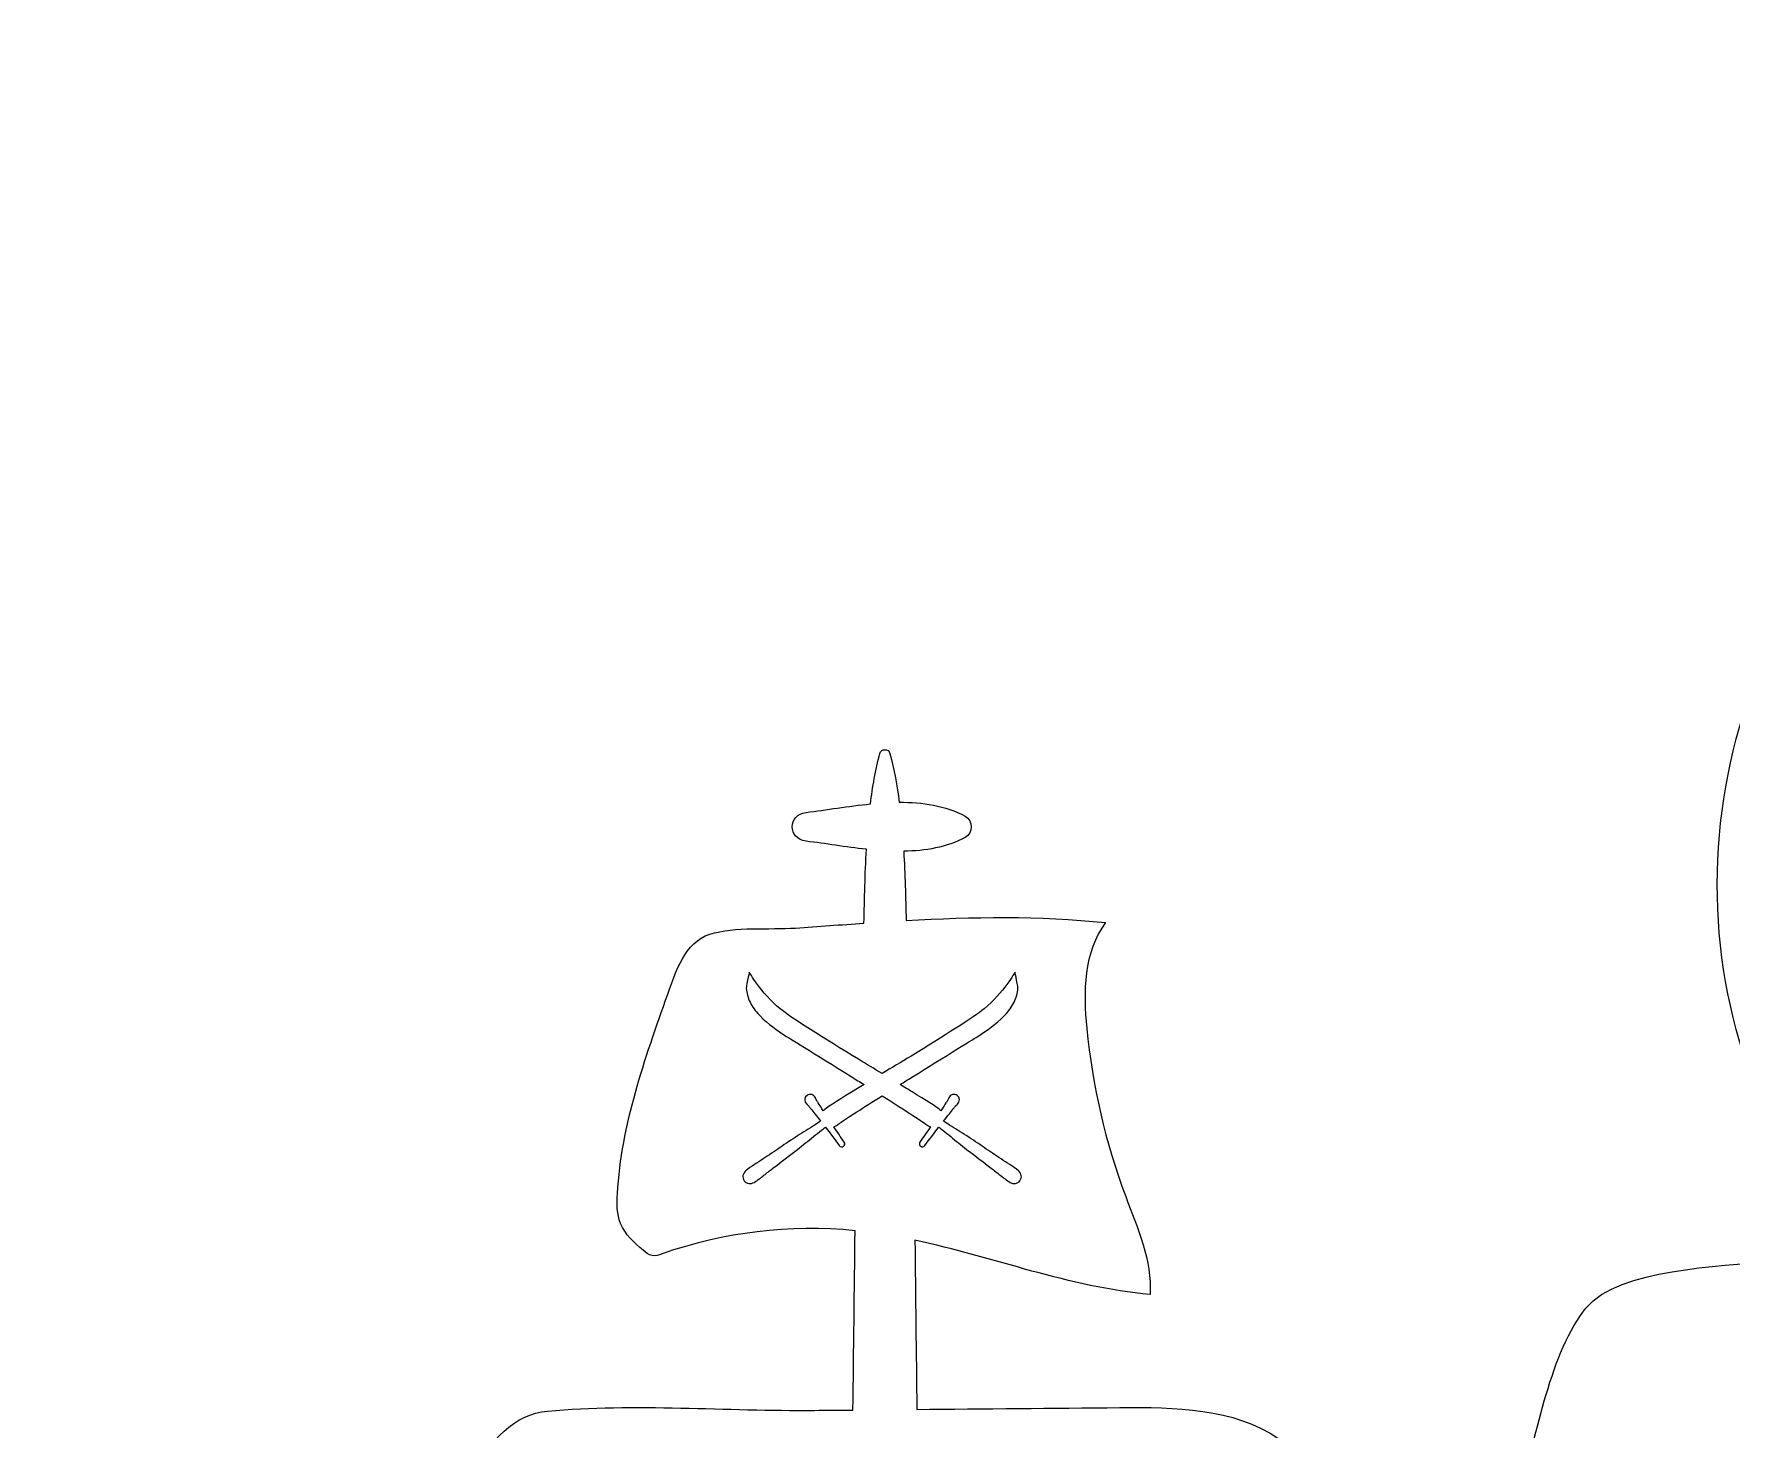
# Model space of a CAD drawing. Header units: inches. Extents: x 182 to 1768, y -1783 to -345.
# Drawn here: x 182 to 945, y -973 to -345 of the extents above; entities that cross this region are included whole.
import ezdxf

# ---------------------------------------------------------------- set-up
doc = ezdxf.new("R2010")
doc.units = ezdxf.units.IN
doc.header["$MEASUREMENT"] = 0
doc.layers.add('Layer 1', color=7, linetype='Continuous')

# ---------------------------------------------------------------- blocks, each defined once
blk = doc.blocks.new('block 3')
at = {"layer": 'Layer 1', "lineweight": 0}
for points, knots in [([(1746.23, -1296.47), (1669.99, -1365.99), (1559.34, -1377.15), (1458.31, -1398.08), (1445.15, -1400.81), (1431.56, -1403.97), (1420.91, -1412.17), (1406.7, -1423.12), (1400.19, -1440.99), (1392.15, -1457.02), (1358.23, -1524.65), (1288.02, -1568.87), (1214.39, -1586.31), (1185.11, -1593.24), (1155.26, -1596.38), (1125.24, -1596.92), (1124.94, -1527.19), (1124.65, -1457.47), (1124.3, -1387.74), (1181.42, -1381.91), (1239.21, -1379.02), (1294.38, -1393.72), (1323.51, -1401.47), (1351.45, -1414.05), (1381.3, -1418.3), (1294.49, -1296.91), (1283.52, -1125.74), (1354.11, -994.26), (1370.16, -964.36), (1390.76, -932.85), (1384.86, -899.43), (1333.84, -901.43), (1282.72, -901.09), (1231.73, -898.43), (1193.26, -896.42), (1154.84, -893.12), (1116.37, -891.3), (1115.64, -868.05), (1114.92, -844.79), (1114.19, -821.53), (1175.19, -820.22), (1236.06, -823.37), (1295.62, -836.07), (1301.87, -837.4), (1308.71, -839.24), (1312.24, -844.57), (1303.43, -831.08), (1296.64, -816.4), (1289.88, -801.78), (1266.36, -750.9), (1242.66, -699.51), (1230.82, -644.73), (1226.37, -624.17), (1223.63, -602.86), (1227.09, -582.11), (1227.49, -579.69), (1227.9, -576.93), (1226.37, -575.02), (1225.45, -573.87), (1224.02, -573.29), (1222.64, -572.79), (1208.36, -567.67), (1192.92, -566.93), (1177.75, -566.9), (1158.42, -566.85), (1139.12, -567.88), (1119.88, -569.65), (1120.37, -568.65), (1120.8, -567.62), (1121.08, -566.57), (1122.73, -560.58), (1121.18, -555.53), (1118.09, -550.82), (1118.07, -550.63), (1117.99, -550.29), (1117.79, -549.63), (1117.36, -548.26), (1116.85, -546.93), (1116.48, -545.55), (1116.4, -545.23), (1116.33, -545.04), (1116.28, -544.95), (1116.28, -544.65), (1116.28, -544.35), (1116.26, -543.86), (1116.24, -543.03), (1116.23, -542.2), (1116.22, -541.37), (1125.15, -541.74), (1134.04, -542.37), (1142.96, -541.1), (1145.11, -540.79), (1146.63, -539.77), (1147.71, -538.43), (1157.27, -538.43), (1166.37, -532.09), (1163.63, -517.35), (1161.67, -506.84), (1166.44, -493.74), (1167.06, -482.89), (1167.48, -475.64), (1160.97, -471.14), (1154.6, -470.43), (1144.17, -469.27), (1131.89, -467.38), (1119.18, -466.18), (1119.48, -464.3), (1119.42, -462.26), (1118.78, -460.04), (1116.91, -453.54), (1115.41, -446.88), (1114.07, -440.17), (1116.34, -441.32), (1118.88, -442.35), (1121.78, -443.2), (1132.97, -446.47), (1142.79, -442.43), (1149.06, -435.02), (1156.02, -429.97), (1172.94, -431.43), (1181.01, -431.08), (1195.66, -430.43), (1209.17, -430.84), (1222.23, -438.28), (1245.46, -451.52), (1261.79, -467.8), (1289.96, -470.33), (1313.29, -472.43), (1338.37, -466.79), (1360.52, -459.85), (1386.87, -451.61), (1415.33, -428.86), (1443.32, -439.75), (1455.61, -444.54), (1461.47, -426.24), (1451.81, -419.61), (1438.22, -410.29), (1426.44, -404.39), (1409.85, -406.12), (1389.17, -408.28), (1372.33, -422.09), (1351.59, -423.59), (1334.23, -424.85), (1313.34, -423.64), (1297.21, -416.78), (1277.8, -408.52), (1264.72, -390.17), (1246.18, -380.14), (1214.23, -362.86), (1167.2, -362.9), (1133.41, -375.26), (1123.99, -378.71), (1114.91, -386.17), (1108.58, -395), (1107.84, -380.75), (1107.9, -366.48), (1108.56, -352.49), (1108.91, -345.09), (1097.75, -345.25), (1097.15, -352.49), (1095.28, -375.11), (1092.54, -397.57), (1092.54, -420.29), (1092.54, -433.07), (1091.1, -446.26), (1091.26, -458.83), (1091.29, -461.29), (1091.13, -463.27), (1091.35, -465.2), (1074.49, -465.96), (1058.67, -469.82), (1047.23, -480.21), (1043.99, -483.15), (1045.34, -488.42), (1048.5, -490.68), (1050.99, -503.65), (1054.11, -516.24), (1058.12, -528.91), (1060.29, -535.75), (1061.43, -541.55), (1068.78, -544.08), (1073.34, -545.65), (1078.82, -545.22), (1084.38, -544.29), (1084.28, -546.75), (1084.17, -549.2), (1083.94, -551.65), (1083.44, -556.69), (1083.37, -561.61), (1084.7, -566.57), (1085.39, -569.11), (1086.66, -571.3), (1088.22, -573.21), (1080.07, -574.27), (1071.92, -575.42), (1063.8, -576.66), (1047.3, -579.19), (1030.86, -582.05), (1014.43, -585.04), (1002.8, -587.16), (987.18, -587.46), (977.07, -594.45), (962.55, -604.48), (955.72, -636.11), (950.83, -651.66), (933.22, -707.67), (935.48, -770.01), (958.43, -824.18), (960.64, -829.41), (964.2, -835.36), (969.88, -835.43), (973.39, -835.47), (976.41, -833.14), (979.58, -831.62), (984.42, -829.31), (989.91, -828.82), (995.26, -828.37), (1029.53, -825.54), (1064, -823.12), (1098.45, -821.97), (1097.73, -844.82), (1097.02, -867.67), (1096.31, -890.52), (1084.65, -890.16), (1072.98, -889.93), (1061.31, -890.01), (1028.41, -890.25), (995.52, -892.6), (962.92, -897.03), (940.52, -900.07), (895.46, -899.98), (880.15, -918.32), (864.46, -937.12), (857.77, -976.28), (850.9, -999.42), (841.31, -1031.7), (833.67, -1064.53), (826.26, -1097.37), (811.75, -1161.63), (798.02, -1227.82), (807.97, -1292.95), (813.66, -1330.15), (826.95, -1365.82), (842.96, -1399.88), (854.42, -1424.27), (867.66, -1449.56), (865.76, -1476.43), (878.35, -1450.88), (904.64, -1434.99), (931.06, -1424.31), (980.86, -1404.17), (1034.93, -1397.73), (1088.32, -1391.67), (1087.99, -1459.89), (1087.71, -1528.12), (1087.42, -1596.34), (1054.44, -1594.73), (1021.44, -1590.53), (988.92, -1585.2), (898.06, -1570.32), (801.8, -1542.53), (745.21, -1469.91), (720.13, -1437.72), (702.88, -1396.92), (667.31, -1376.93), (646.47, -1365.22), (621.95, -1362.36), (598.13, -1360.31), (592.95, -1359.86), (587.76, -1359.49), (582.58, -1359.1), (584.48, -1330.58), (585.33, -1301.95), (585.47, -1273.26), (649.87, -1284.49), (712.31, -1311.29), (767.98, -1346.21), (737.38, -1253.23), (721.95, -1153.14), (740.56, -1057.03), (744.54, -1036.49), (750.06, -1016.09), (750.79, -995.17), (750.91, -991.67), (750.86, -988.03), (749.39, -984.85), (747.86, -981.56), (744.96, -979.13), (741.96, -977.08), (721.6, -963.12), (695.16, -962.84), (670.48, -963.07), (640.04, -963.35), (609.6, -963.62), (579.17, -963.9), (578.85, -938.52), (578.57, -913.13), (578.29, -887.75), (613.68, -895.35), (648, -908.99), (684.08, -912.18), (684.99, -896.93), (678.44, -882.39), (673.1, -868.08), (664.03, -843.79), (658.13, -818.32), (655.59, -792.52), (653.97, -776.09), (654.14, -758.1), (664.05, -744.9), (634.25, -741.68), (604.21, -742.27), (574.33, -743.95), (574.1, -733.57), (573.86, -723.16), (573.27, -712.79), (583.01, -712.64), (592.47, -711.05), (600.97, -706.54), (604.56, -704.64), (604.56, -698.93), (600.97, -697.03), (591.88, -692.21), (581.71, -690.7), (571.26, -690.75), (570.27, -683.36), (568.95, -676.02), (567.08, -668.78), (566.49, -666.53), (563.11, -666.53), (562.52, -668.78), (560.58, -676.28), (559.23, -683.86), (558.26, -691.49), (548.35, -692.48), (538.49, -694.21), (529.37, -695.29), (521.04, -696.27), (521.02, -707.29), (529.37, -708.28), (537.93, -709.29), (547.16, -710.89), (556.46, -711.9), (555.84, -722.96), (555.65, -734.07), (555.35, -745.15), (545.09, -745.85), (534.83, -746.59), (524.57, -747.32), (512.58, -748.16), (497.55, -746.52), (486.01, -750.12), (474.88, -753.59), (470.64, -767.19), (467.11, -777.11), (456.73, -806.26), (446.25, -835.9), (444.47, -866.79), (444.21, -871.33), (444.16, -876.03), (445.88, -880.25), (447.88, -885.16), (452.02, -888.82), (456.02, -892.29), (457.21, -893.32), (458.48, -894.4), (460.03, -894.68), (461.55, -894.95), (463.09, -894.41), (464.55, -893.9), (492.26, -884.15), (522.12, -880.62), (551.36, -883.48), (551.07, -910.37), (550.76, -937.27), (550.43, -964.16), (544.64, -964.21), (538.86, -964.27), (533.07, -964.32), (493.67, -964.68), (452.18, -961.02), (413.02, -964.62), (383.01, -967.38), (370.17, -1012.59), (360.56, -1036.17), (345.75, -1072.55), (335.77, -1111.01), (332.05, -1150.14), (329.99, -1171.9), (329.86, -1193.86), (331.97, -1215.63), (333.03, -1226.67), (334.67, -1237.67), (336.9, -1248.54), (338.79, -1257.76), (344.75, -1269.57), (344.75, -1278.74), (349.82, -1294.75), (356.37, -1310.57), (366.89, -1323.66), (392.26, -1291.08), (434.41, -1276.1), (475.32, -1270.52), (498.24, -1267.39), (521.24, -1266.85), (544.13, -1268.34), (544.19, -1297.84), (544.96, -1327.3), (546.85, -1356.63), (494.2, -1353.45), (441.45, -1351.57), (388.95, -1346.31), (341.49, -1341.56), (294.86, -1330.64), (247.27, -1327.35), (235.37, -1326.53), (182.02, -1319.49), (187.57, -1340.34), (191.47, -1354.96), (232.76, -1370.02), (244.95, -1375.61), (249.58, -1377.73), (254.28, -1379.71), (259, -1381.62), (255.03, -1382.53), (251.07, -1383.42), (247.12, -1384.45), (234.3, -1387.8), (219.62, -1390.55), (208.69, -1398.52), (198.4, -1406.02), (195.09, -1417.81), (194.54, -1430.06), (193.51, -1453.26), (197.71, -1477.55), (199.56, -1500.69), (196.24, -1502.19), (192.93, -1503.69), (189.62, -1505.2), (238.54, -1509.48), (287.5, -1513.41), (336.49, -1516.97), (363.22, -1518.91), (390.31, -1520.81), (415.68, -1529.47), (414.68, -1512.94), (408.79, -1497.16), (404.44, -1481.18), (397.47, -1455.58), (394.43, -1429.16), (393.01, -1402.61), (421.19, -1403.07), (448.71, -1406.12), (468.08, -1422.75), (484.92, -1437.2), (491.7, -1460), (495.99, -1481.76), (503.96, -1522.25), (506.15, -1563.8), (515.94, -1603.89), (525.71, -1643.99), (544.43, -1683.9), (577.85, -1708.11), (607.07, -1729.27), (643.99, -1736.11), (679.64, -1741.67), (921.1, -1779.28), (1167.74, -1783.49), (1410.34, -1754.15), (1447.33, -1749.67), (1485.11, -1744.14), (1517.95, -1726.54), (1546.18, -1711.41), (1569.66, -1687.54), (1584.32, -1659.06), (1612.89, -1603.6), (1611.63, -1528.35), (1662.91, -1492.83), (1672.13, -1486.44), (1683.25, -1481.09), (1687.56, -1470.74), (1692.9, -1457.93), (1685.4, -1442.87), (1689.17, -1429.51), (1694.12, -1411.96), (1714.89, -1405.48), (1729.91, -1395.13), (1760.54, -1374.01), (1768.43, -1326.33), (1746.23, -1296.47)], [0, 0, 0, 0, 1, 1, 1, 2, 2, 2, 3, 3, 3, 4, 4, 4, 5, 5, 5, 6, 6, 6, 7, 7, 7, 8, 8, 8, 9, 9, 9, 10, 10, 10, 11, 11, 11, 12, 12, 12, 13, 13, 13, 14, 14, 14, 15, 15, 15, 16, 16, 16, 17, 17, 17, 18, 18, 18, 19, 19, 19, 20, 20, 20, 21, 21, 21, 22, 22, 22, 23, 23, 23, 24, 24, 24, 25, 25, 25, 26, 26, 26, 27, 27, 27, 28, 28, 28, 29, 29, 29, 30, 30, 30, 31, 31, 31, 32, 32, 32, 33, 33, 33, 34, 34, 34, 35, 35, 35, 36, 36, 36, 37, 37, 37, 38, 38, 38, 39, 39, 39, 40, 40, 40, 41, 41, 41, 42, 42, 42, 43, 43, 43, 44, 44, 44, 45, 45, 45, 46, 46, 46, 47, 47, 47, 48, 48, 48, 49, 49, 49, 50, 50, 50, 51, 51, 51, 52, 52, 52, 53, 53, 53, 54, 54, 54, 55, 55, 55, 56, 56, 56, 57, 57, 57, 58, 58, 58, 59, 59, 59, 60, 60, 60, 61, 61, 61, 62, 62, 62, 63, 63, 63, 64, 64, 64, 65, 65, 65, 66, 66, 66, 67, 67, 67, 68, 68, 68, 69, 69, 69, 70, 70, 70, 71, 71, 71, 72, 72, 72, 73, 73, 73, 74, 74, 74, 75, 75, 75, 76, 76, 76, 77, 77, 77, 78, 78, 78, 79, 79, 79, 80, 80, 80, 81, 81, 81, 82, 82, 82, 83, 83, 83, 84, 84, 84, 85, 85, 85, 86, 86, 86, 87, 87, 87, 88, 88, 88, 89, 89, 89, 90, 90, 90, 91, 91, 91, 92, 92, 92, 93, 93, 93, 94, 94, 94, 95, 95, 95, 96, 96, 96, 97, 97, 97, 98, 98, 98, 99, 99, 99, 100, 100, 100, 101, 101, 101, 102, 102, 102, 103, 103, 103, 104, 104, 104, 105, 105, 105, 106, 106, 106, 107, 107, 107, 108, 108, 108, 109, 109, 109, 110, 110, 110, 111, 111, 111, 112, 112, 112, 113, 113, 113, 114, 114, 114, 115, 115, 115, 116, 116, 116, 117, 117, 117, 118, 118, 118, 119, 119, 119, 120, 120, 120, 121, 121, 121, 122, 122, 122, 123, 123, 123, 124, 124, 124, 125, 125, 125, 126, 126, 126, 127, 127, 127, 128, 128, 128, 129, 129, 129, 130, 130, 130, 131, 131, 131, 132, 132, 132, 133, 133, 133, 134, 134, 134, 135, 135, 135, 136, 136, 136, 137, 137, 137, 138, 138, 138, 139, 139, 139, 140, 140, 140, 141, 141, 141, 142, 142, 142, 143, 143, 143, 144, 144, 144, 145, 145, 145, 146, 146, 146, 147, 147, 147, 148, 148, 148, 149, 149, 149, 150, 150, 150, 151, 151, 151, 152, 152, 152, 153, 153, 153, 154, 154, 154, 155, 155, 155, 156, 156, 156, 157, 157, 157, 158, 158, 158, 159, 159, 159, 160, 160, 160, 161, 161, 161, 162, 162, 162, 163, 163, 163, 163]), ([(546.51, -843.59), (547.52, -845.04), (545.34, -846.62), (544.28, -845.19), (542.23, -842.42), (540.19, -839.64), (538.07, -836.92), (537.48, -837.38), (536.87, -837.82), (536.28, -838.28), (533.86, -840.15), (531.5, -842.08), (529.13, -844.02), (524.33, -847.93), (519.31, -851.55), (514.43, -855.36), (513.07, -856.42), (511.71, -857.48), (510.35, -858.54), (508.92, -859.66), (507.6, -860.85), (505.99, -861.73), (505.21, -862.15), (504.51, -862.44), (503.6, -862.29), (502.82, -862.16), (501.94, -861.66), (501.51, -860.99), (501.05, -860.29), (500.77, -859.43), (500.95, -858.6), (501.13, -857.71), (501.58, -857.12), (502.24, -856.51), (503.41, -855.42), (504.73, -854.63), (506.07, -853.78), (507.39, -852.94), (508.69, -852.06), (509.99, -851.19), (512.55, -849.51), (515.09, -847.82), (517.61, -846.1), (520.2, -844.33), (522.78, -842.55), (525.43, -840.88), (528.02, -839.25), (530.63, -837.65), (533.18, -835.96), (534.08, -835.36), (534.97, -834.75), (535.88, -834.14), (535.01, -833.06), (534.15, -831.97), (533.29, -830.89), (532.65, -830.09), (532.02, -829.3), (531.39, -828.5), (531.09, -828.14), (530.79, -827.78), (530.51, -827.4), (530.45, -827.33), (530.42, -827.28), (530.41, -827.26), (530.39, -827.24), (530.35, -827.21), (530.29, -827.16), (530.07, -826.95), (529.86, -826.74), (529.64, -826.53), (528.49, -825.43), (528.37, -823.58), (529.75, -822.59), (531.12, -821.61), (532.85, -822.31), (533.52, -823.75), (533.63, -823.99), (533.74, -824.23), (533.86, -824.46), (533.89, -824.53), (533.92, -824.6), (533.95, -824.67), (533.97, -824.7), (534.01, -824.76), (534.07, -824.85), (534.33, -825.24), (534.57, -825.64), (534.83, -826.03), (535.38, -826.89), (535.93, -827.74), (536.48, -828.6), (536.68, -828.91), (536.89, -829.23), (537.09, -829.54), (537.29, -829.31), (537.52, -829.09), (537.77, -828.89), (539.39, -827.61), (545.04, -824.08), (552.52, -819.51), (553.47, -818.94), (554.43, -818.35), (555.43, -817.74), (554.5, -817.16), (553.56, -816.58), (552.63, -816), (536.83, -806.15), (520.97, -796.39), (520.49, -796.07), (516.34, -793.36), (512.25, -790.53), (508.77, -786.98), (507.17, -785.34), (505.63, -783.48), (504.55, -781.45), (504.03, -780.47), (503.54, -779.43), (503.22, -778.36), (502.91, -777.32), (502.67, -776.27), (502.47, -775.21), (502.17, -774.24), (503.79, -767.19), (503.79, -767.19), (503.79, -767.19), (508.84, -776.3), (517.67, -783.69), (522.3, -787.57), (537.62, -797.05), (552.94, -806.39), (556.52, -808.56), (560.09, -810.73), (563.53, -812.82), (567.76, -810.26), (572.18, -807.57), (576.56, -804.9), (591.05, -796.06), (605.01, -787.36), (609.39, -783.69), (618.22, -776.3), (623.28, -767.19), (623.28, -767.19), (623.28, -767.19), (624.9, -774.24), (624.59, -775.21), (624.39, -776.27), (624.16, -777.32), (623.85, -778.36), (623.52, -779.43), (623.03, -780.47), (622.51, -781.45), (621.43, -783.48), (619.89, -785.34), (618.29, -786.98), (614.81, -790.53), (610.72, -793.36), (606.58, -796.07), (606.12, -796.37), (591.84, -805.15), (576.9, -814.46), (575.15, -815.55), (573.39, -816.65), (571.64, -817.74), (573.57, -818.92), (575.38, -820.02), (577.09, -821.07), (583.28, -824.87), (587.86, -827.76), (589.29, -828.89), (589.54, -829.09), (589.77, -829.31), (589.97, -829.54), (590.17, -829.23), (590.38, -828.91), (590.58, -828.6), (591.13, -827.74), (591.68, -826.89), (592.23, -826.03), (592.49, -825.64), (592.73, -825.24), (593, -824.85), (593.05, -824.76), (593.09, -824.7), (593.11, -824.67), (593.14, -824.6), (593.17, -824.53), (593.21, -824.46), (593.32, -824.23), (593.43, -823.99), (593.54, -823.75), (594.22, -822.31), (595.94, -821.61), (597.31, -822.59), (598.69, -823.58), (598.57, -825.43), (597.42, -826.53), (597.21, -826.74), (596.99, -826.95), (596.77, -827.16), (596.71, -827.21), (596.68, -827.24), (596.66, -827.26), (596.64, -827.28), (596.61, -827.33), (596.55, -827.4), (596.27, -827.78), (595.97, -828.14), (595.68, -828.5), (595.04, -829.3), (594.41, -830.09), (593.78, -830.89), (592.91, -831.97), (592.05, -833.06), (591.19, -834.14), (592.09, -834.75), (592.98, -835.36), (593.89, -835.96), (596.44, -837.65), (599.04, -839.25), (601.63, -840.88), (604.29, -842.55), (606.86, -844.33), (609.45, -846.1), (611.97, -847.82), (614.52, -849.51), (617.07, -851.19), (618.38, -852.06), (619.67, -852.94), (621, -853.78), (622.34, -854.63), (623.65, -855.42), (624.82, -856.51), (625.48, -857.12), (625.93, -857.71), (626.11, -858.6), (626.29, -859.43), (626.01, -860.29), (625.55, -860.99), (625.12, -861.66), (624.24, -862.16), (623.47, -862.29), (622.55, -862.44), (621.86, -862.15), (621.07, -861.73), (619.46, -860.85), (618.14, -859.66), (616.71, -858.54), (615.35, -857.48), (613.99, -856.42), (612.63, -855.36), (607.75, -851.55), (602.73, -847.93), (597.94, -844.02), (595.56, -842.08), (593.2, -840.15), (590.78, -838.28), (590.19, -837.82), (589.59, -837.38), (588.99, -836.92), (586.87, -839.64), (584.83, -842.42), (582.78, -845.19), (581.73, -846.62), (579.54, -845.04), (580.55, -843.59), (582.13, -841.33), (583.71, -839.07), (585.25, -836.78), (584.81, -836.64), (584.39, -836.44), (584.07, -836.17), (583.25, -835.5), (580.82, -833.86), (577.39, -831.64), (573.71, -829.25), (568.87, -826.18), (563.53, -822.82), (559.33, -825.46), (555.47, -827.91), (552.2, -830.01), (547.44, -833.06), (544, -835.34), (543, -836.17), (542.67, -836.44), (542.25, -836.64), (541.81, -836.78), (543.35, -839.07), (544.94, -841.33), (546.51, -843.59)], [0, 0, 0, 0, 1, 1, 1, 2, 2, 2, 3, 3, 3, 4, 4, 4, 5, 5, 5, 6, 6, 6, 7, 7, 7, 8, 8, 8, 9, 9, 9, 10, 10, 10, 11, 11, 11, 12, 12, 12, 13, 13, 13, 14, 14, 14, 15, 15, 15, 16, 16, 16, 17, 17, 17, 18, 18, 18, 19, 19, 19, 20, 20, 20, 21, 21, 21, 22, 22, 22, 23, 23, 23, 24, 24, 24, 25, 25, 25, 26, 26, 26, 27, 27, 27, 28, 28, 28, 29, 29, 29, 30, 30, 30, 31, 31, 31, 32, 32, 32, 33, 33, 33, 34, 34, 34, 35, 35, 35, 36, 36, 36, 37, 37, 37, 38, 38, 38, 39, 39, 39, 40, 40, 40, 41, 41, 41, 42, 42, 42, 43, 43, 43, 44, 44, 44, 45, 45, 45, 46, 46, 46, 47, 47, 47, 48, 48, 48, 49, 49, 49, 50, 50, 50, 51, 51, 51, 52, 52, 52, 53, 53, 53, 54, 54, 54, 55, 55, 55, 56, 56, 56, 57, 57, 57, 58, 58, 58, 59, 59, 59, 60, 60, 60, 61, 61, 61, 62, 62, 62, 63, 63, 63, 64, 64, 64, 65, 65, 65, 66, 66, 66, 67, 67, 67, 68, 68, 68, 69, 69, 69, 70, 70, 70, 71, 71, 71, 72, 72, 72, 73, 73, 73, 74, 74, 74, 75, 75, 75, 76, 76, 76, 77, 77, 77, 78, 78, 78, 79, 79, 79, 80, 80, 80, 81, 81, 81, 82, 82, 82, 83, 83, 83, 84, 84, 84, 85, 85, 85, 86, 86, 86, 87, 87, 87, 88, 88, 88, 89, 89, 89, 90, 90, 90, 91, 91, 91, 92, 92, 92, 93, 93, 93, 94, 94, 94, 95, 95, 95, 96, 96, 96, 96])]:
    blk.add_open_spline(points, degree=3, knots=knots, dxfattribs=at)
blk = doc.blocks.new('block 2')
at = {"layer": 'Layer 1'}
blk.add_blockref('block 3', (0, 0), dxfattribs=at)

msp = doc.modelspace()

# ---------------------------------------------------------------- block references
at = {"layer": 'Layer 1'}
msp.add_blockref('block 2', (0, 0), dxfattribs=at)

doc.saveas('drawing.dxf')
